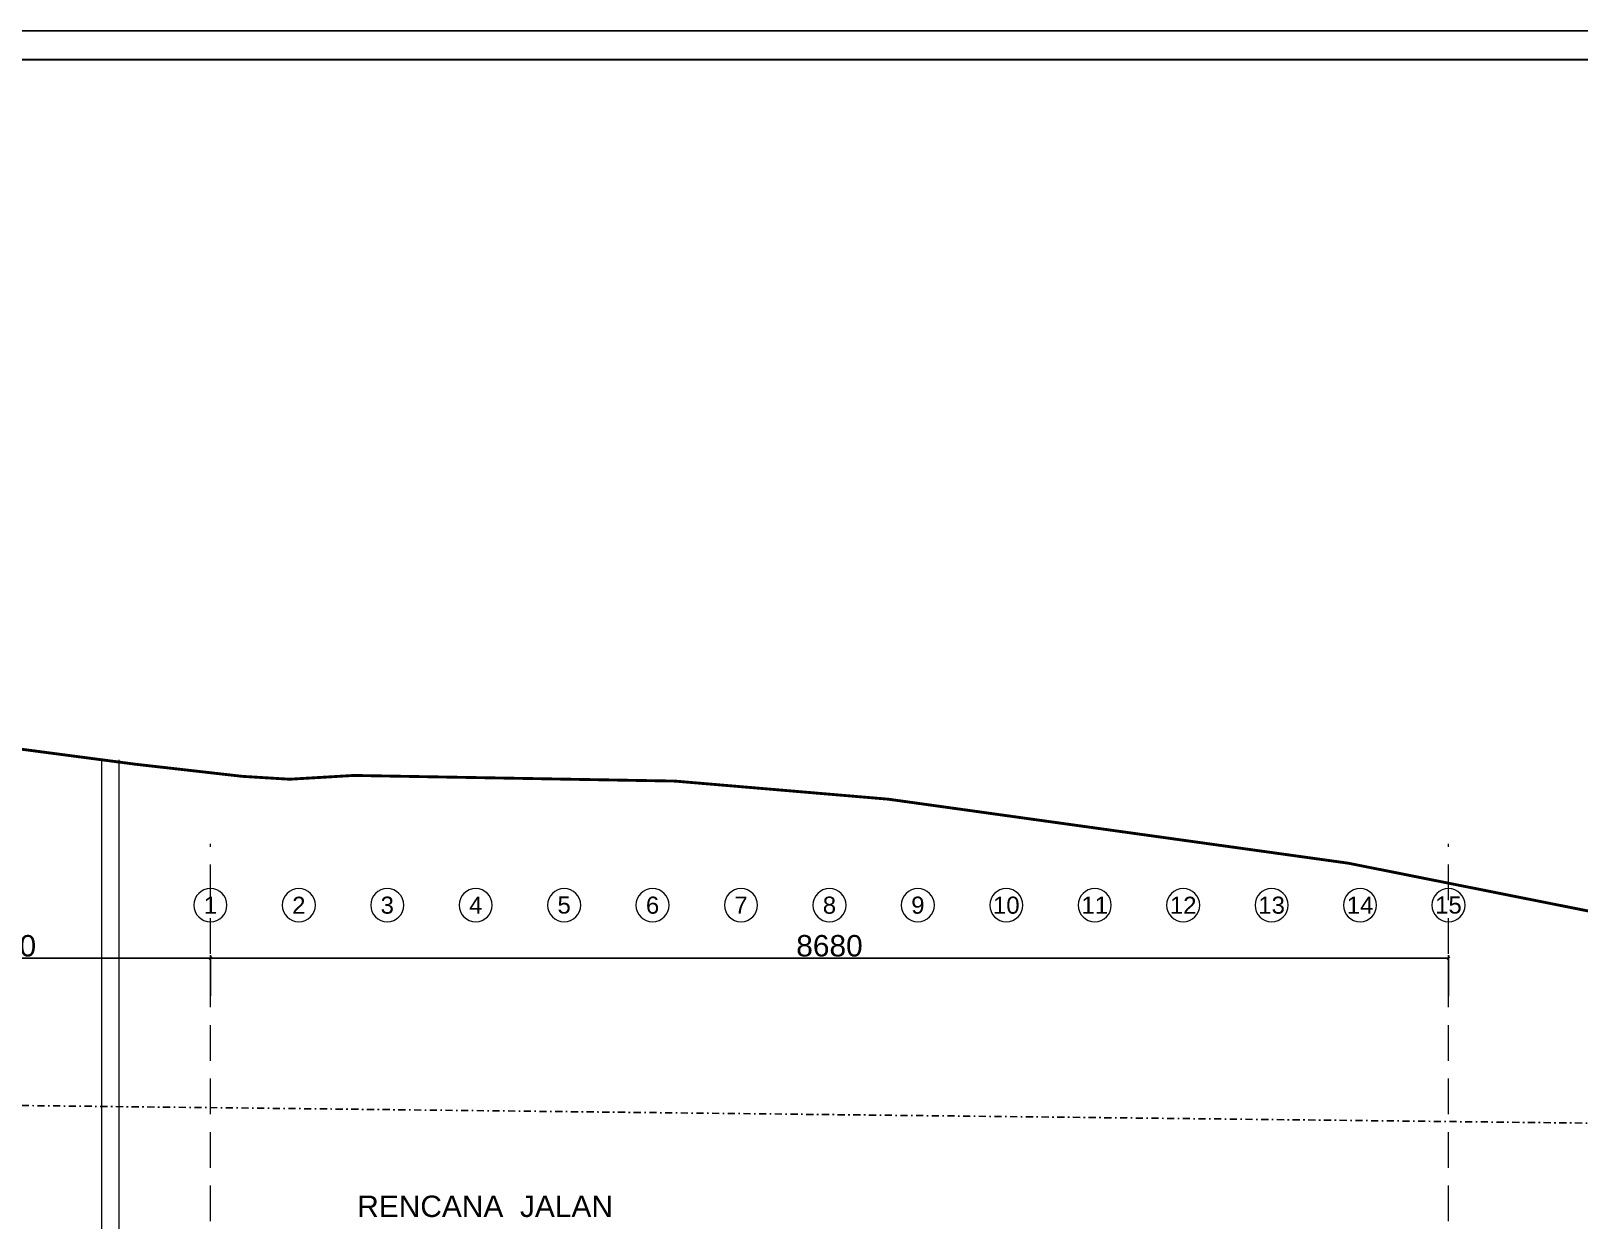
# Model space of a CAD drawing. Header units: inches. Extents: x 0 to 558, y -1 to 295.
# Drawn here: x 280.4 to 388.9, y 212.1 to 295.5 of the extents above; entities that cross this region are included whole.
import ezdxf
from ezdxf.enums import TextEntityAlignment as Align

# ---------------------------------------------------------------- set-up
doc = ezdxf.new("R2010")
doc.units = ezdxf.units.IN
doc.header["$MEASUREMENT"] = 0
doc.linetypes.add('DASHDOT', pattern=[1, 0.5, -0.25, 0, -0.25])
doc.linetypes.add('HelipadXX$0$Core-03$0$HIDDEN', pattern=[0.375, 0.25, -0.125])
doc.layers.get('defpoints').update_dxf_attribs({"color": 1})
doc.layers.add('ARC_SECTION LINE', color=5, linetype='DASHDOT')
doc.layers.add('batas', color=6, linetype='Continuous')
for name, color, linetype, lineweight in [('ARSIR', 31, 'Continuous', 5), ('KOP', 7, 'Continuous', 20), ('KOP GARIS', 1, 'Continuous', 30), ('NOT', 7, 'Continuous', 20), ('u', 6, 'Continuous', 20)]:
    doc.layers.add(name, color=color, linetype=linetype, lineweight=lineweight)
doc.layers.add('POLYLINE TPAK', color=4, linetype='Continuous', lineweight=20, plot=False)
doc.styles.add('BOLD', font='arial.ttf')
doc.styles.add('S', font='simplex', dxfattribs={"width": 0.75})
doc.styles.get("Standard").update_dxf_attribs({"font": 'arial.ttf'})
doc.dimstyles.new('sk-100 (SITE)', dxfattribs={"dimtxt": 1.5, "dimasz": 0.2, "dimexe": 0.2, "dimexo": 0, "dimgap": 0.1, "dimtad": 1, "dimdec": 0, "dimlfac": 100, "dimzin": 0, "dimdsep": 46, "dimtxsty": 'Standard', "dimblk": 'OBLIQUE', "dimcen": 0.09, "dimadec": 0, "dimazin": 0, "dimtfac": 1, "dimtdec": 0, "dimtofl": 0, "dimtmove": 0, "dimatfit": 3, "dimldrblk": 'OBLIQUE', "dimfxl": 1, "dimtolj": 1, "dimtzin": 0, "dimarcsym": 0})

# ---------------------------------------------------------------- blocks, each defined once
blk = doc.blocks.new('_Oblique')
at = {"color": 0, "linetype": 'ByBlock', "lineweight": -2}
blk.add_line((-0.5, -0.5), (0.5, 0.5), dxfattribs=at)
blk = doc.blocks.new('*D193')
at = {"layer": 'defpoints', "color": 0}
for p in [(263.89, 230.48), (263.89, 227.81), (292.99, 227.81)]:
    blk.add_point(p, dxfattribs=at)
at = {"layer": 'u', "color": 0, "lineweight": -2}
for p, q in [((263.89, 227.81), (263.89, 230.68)), ((292.99, 230.48), (263.89, 230.48)), ((292.99, 227.81), (292.99, 230.68))]:
    blk.add_line(p, q, dxfattribs=at)
at = {"layer": 'u', "color": 0, "lineweight": -2, "xscale": 0.2, "yscale": 0.2, "zscale": 0.2}
for p, rotation in [((263.89, 230.48), 180.0000000042131), ((292.99, 230.48), 4.213109860984332e-09)]:
    blk.add_blockref('_Oblique', p, dxfattribs=dict(at, rotation=rotation))
at = {"layer": 'u', "color": 0, "insert": (278.44, 231.34), "char_height": 1.5, "attachment_point": 5, "rotation": 0}
blk.add_mtext('\\A1;2910', dxfattribs=at)
blk = doc.blocks.new('*D194')
at = {"layer": 'defpoints', "color": 0}
for p in [(292.99, 230.48), (292.99, 227.81), (379.79, 227.81)]:
    blk.add_point(p, dxfattribs=at)
at = {"layer": 'u', "color": 0, "lineweight": -2}
for p, q in [((292.99, 227.81), (292.99, 230.68)), ((379.79, 230.48), (292.99, 230.48)), ((379.79, 227.81), (379.79, 230.68))]:
    blk.add_line(p, q, dxfattribs=at)
at = {"layer": 'u', "color": 0, "lineweight": -2, "xscale": 0.2, "yscale": 0.2, "zscale": 0.2}
for p, rotation in [((292.99, 230.48), 179.9999999995632), ((379.79, 230.48), 359.9999999995632)]:
    blk.add_blockref('_Oblique', p, dxfattribs=dict(at, rotation=rotation))
at = {"layer": 'u', "color": 0, "insert": (336.39, 231.34), "char_height": 1.5, "attachment_point": 5}
blk.add_mtext('\\A1;8680', dxfattribs=at)
blk = doc.blocks.new('NAV')
blk.add_circle((0, -0.4), 0.4)
at = {"style": 'S', "width": 0.75, "flags": 4}
blk.add_attdef('AV', text='', height=0.3, dxfattribs=at).set_placement((0, -0.4), align=Align.MIDDLE)
blk = doc.blocks.new('KOP A3 DED')
blk.add_lwpolyline([(-21, 29.697), (21, 29.697), (21, 0), (-21, 0), (-21, 29.697)])
at = {"layer": 'KOP GARIS'}
blk.add_lwpolyline([(-20.8, 29.497), (20.8, 29.497), (20.8, 0.2), (-20.8, 0.2)], close=True, dxfattribs=at)
at = {"layer": 'KOP', "style": 'BOLD'}
for tag, p in [('JUDUL1', (15.945, 4.092)), ('JUDUL2', (15.945, 3.747)), ('JUDUL3', (15.945, 3.427)), ('NO', (17.215, 1.101)), ('REFF', (17.207, 0.727)), ('FILE', (17.189, 0.336))]:
    blk.add_attdef(tag, p, '', height=0.12, dxfattribs=at)
for tag, p in [('SCALE1', (18.171, 1.948)), ('NAME', (16.363, 1.738)), ('SCALE2', (18.169, 1.733)), ('DATE', (19.9, 1.757)), ('SCALE3', (18.17, 1.521))]:
    blk.add_attdef(tag, text='', height=0.12, dxfattribs=at).set_placement(p, align=Align.MIDDLE_CENTER)

msp = doc.modelspace()

# ---------------------------------------------------------------- linework, layer by layer
at = {"layer": 'ARC_SECTION LINE'}
msp.add_line((157.6714, 221.5195), (495.3575, 217.7313), dxfattribs=at)
at = {"layer": 'ARSIR', "linetype": 'HelipadXX$0$Core-03$0$HIDDEN', "ltscale": 10}
for p, q in [((292.9873, 189.5365), (292.9873, 238.494)), ((379.7873, 189.5365), (379.7873, 238.494))]:
    msp.add_line(p, q, dxfattribs=at)
at = {"layer": 'batas', "const_width": 0.2}
msp.add_lwpolyline([(397.7176, 232.1656), (372.7576, 237.1386), (340.5056, 241.6256), (325.5476, 242.8936), (303.0456, 243.2896), (298.5366, 243.0236), (295.2166, 243.2266), (287.7296, 244.0756), (273.2146, 245.9866), (271.8216, 236.1296), (270.0506, 235.5346), (267.5416, 235.1536), (264.9726, 235.9256), (253.4316, 240.0756), (250.6876, 214.6196), (238.2396, 215.1616), (202.0346, 219.7666), (170.7256, 218.6376), (165.2196, 213.6626), (164.9246, 211.0856), (165.4246, 198.7706), (171.8696, 123.3366)], dxfattribs=at)
at = {"layer": 'POLYLINE TPAK'}
for points in [[(285.3873, 204.9576), (285.3873, 244.384)], [(286.5873, 204.9576), (286.5873, 244.384)]]:
    msp.add_lwpolyline(points, dxfattribs=at)

# ---------------------------------------------------------------- block references
at = {"xscale": 10, "yscale": 10, "zscale": 10}
msp.add_blockref('KOP A3 DED', (348.142, -1.4925), dxfattribs=at)
at = {"layer": 'u'}
ref = msp.add_blockref('NAV', (292.9873, 233.0346), dxfattribs=dict(at, xscale=-2.907133774292419, yscale=2.907133774292447, zscale=2.907133774292419, rotation=180))
ref.add_attrib('AV', '1', dxfattribs={"layer": '0', "height": 1.2, "flags": 4}).set_placement((292.9873, 234.1974), align=Align.MIDDLE)
ref = msp.add_blockref('NAV', (299.1873, 233.0346), dxfattribs=dict(at, xscale=-2.907133774292419, yscale=2.907133774292447, zscale=2.907133774292419, rotation=180))
ref.add_attrib('AV', '2', dxfattribs={"layer": '0', "height": 1.2, "flags": 4}).set_placement((299.1873, 234.1974), align=Align.MIDDLE)
ref = msp.add_blockref('NAV', (305.3873, 233.0346), dxfattribs=dict(at, xscale=-2.907133774292419, yscale=2.907133774292447, zscale=2.907133774292419, rotation=180))
ref.add_attrib('AV', '3', dxfattribs={"layer": '0', "height": 1.2, "flags": 4}).set_placement((305.3873, 234.1974), align=Align.MIDDLE)
ref = msp.add_blockref('NAV', (311.5873, 233.0346), dxfattribs=dict(at, xscale=-2.907133774292419, yscale=2.907133774292447, zscale=2.907133774292419, rotation=180))
ref.add_attrib('AV', '4', dxfattribs={"layer": '0', "height": 1.2, "flags": 4}).set_placement((311.5873, 234.1974), align=Align.MIDDLE)
ref = msp.add_blockref('NAV', (317.7873, 233.0346), dxfattribs=dict(at, xscale=-2.907133774292419, yscale=2.907133774292447, zscale=2.907133774292419, rotation=180))
ref.add_attrib('AV', '5', dxfattribs={"layer": '0', "height": 1.2, "flags": 4}).set_placement((317.7873, 234.1974), align=Align.MIDDLE)
ref = msp.add_blockref('NAV', (323.9873, 233.0346), dxfattribs=dict(at, xscale=-2.907133774292419, yscale=2.907133774292447, zscale=2.907133774292419, rotation=180))
ref.add_attrib('AV', '6', dxfattribs={"layer": '0', "height": 1.2, "flags": 4}).set_placement((323.9873, 234.1974), align=Align.MIDDLE)
ref = msp.add_blockref('NAV', (330.1873, 233.0346), dxfattribs=dict(at, xscale=-2.907133774292419, yscale=2.907133774292447, zscale=2.907133774292419, rotation=180))
ref.add_attrib('AV', '7', dxfattribs={"layer": '0', "height": 1.2, "flags": 4}).set_placement((330.1873, 234.1974), align=Align.MIDDLE)
ref = msp.add_blockref('NAV', (336.3873, 233.0346), dxfattribs=dict(at, xscale=-2.907133774292419, yscale=2.907133774292447, zscale=2.907133774292419, rotation=180))
ref.add_attrib('AV', '8', dxfattribs={"layer": '0', "height": 1.2, "flags": 4}).set_placement((336.3873, 234.1974), align=Align.MIDDLE)
ref = msp.add_blockref('NAV', (342.5873, 233.0346), dxfattribs=dict(at, xscale=-2.907133774292419, yscale=2.907133774292447, zscale=2.907133774292419, rotation=180))
ref.add_attrib('AV', '9', dxfattribs={"layer": '0', "height": 1.2, "flags": 4}).set_placement((342.5873, 234.1974), align=Align.MIDDLE)
ref = msp.add_blockref('NAV', (348.7873, 233.0346), dxfattribs=dict(at, xscale=-2.907133774292419, yscale=2.907133774292447, zscale=2.907133774292419, rotation=180))
ref.add_attrib('AV', '10', dxfattribs={"layer": '0', "height": 1.2, "flags": 4}).set_placement((348.7873, 234.1974), align=Align.MIDDLE)
ref = msp.add_blockref('NAV', (354.9873, 233.0346), dxfattribs=dict(at, xscale=-2.907133774292419, yscale=2.907133774292447, zscale=2.907133774292419, rotation=180))
ref.add_attrib('AV', '11', dxfattribs={"layer": '0', "height": 1.2, "flags": 4}).set_placement((354.9873, 234.1974), align=Align.MIDDLE)
ref = msp.add_blockref('NAV', (361.1873, 233.0346), dxfattribs=dict(at, xscale=-2.907133774292419, yscale=2.907133774292447, zscale=2.907133774292419, rotation=180))
ref.add_attrib('AV', '12', dxfattribs={"layer": '0', "height": 1.2, "flags": 4}).set_placement((361.1873, 234.1974), align=Align.MIDDLE)
ref = msp.add_blockref('NAV', (367.3873, 233.0346), dxfattribs=dict(at, xscale=-2.907133774292419, yscale=2.907133774292447, zscale=2.907133774292419, rotation=180))
ref.add_attrib('AV', '13', dxfattribs={"layer": '0', "height": 1.2, "flags": 4}).set_placement((367.3873, 234.1974), align=Align.MIDDLE)
ref = msp.add_blockref('NAV', (373.5873, 233.0346), dxfattribs=dict(at, xscale=-2.907133774292419, yscale=2.907133774292447, zscale=2.907133774292419, rotation=180))
ref.add_attrib('AV', '14', dxfattribs={"layer": '0', "height": 1.2, "flags": 4}).set_placement((373.5873, 234.1974), align=Align.MIDDLE)
ref = msp.add_blockref('NAV', (379.7873, 233.0346), dxfattribs=dict(at, xscale=-2.907133774292419, yscale=2.907133774292447, zscale=2.907133774292419, rotation=180))
ref.add_attrib('AV', '15', dxfattribs={"layer": '0', "height": 1.2, "flags": 4}).set_placement((379.7873, 234.1974), align=Align.MIDDLE)

# ---------------------------------------------------------------- texts
at = {"layer": 'NOT', "insert": (303.2813, 213.8357), "char_height": 1.5, "width": 29.192633, "attachment_point": 1}
msp.add_mtext('{\\fArial|b0|i0|c0|p18;RENCANA  JALAN}', dxfattribs=at)

# ---------------------------------------------------------------- dimensions: what is measured, and where the dimension line sits
at = {"layer": 'u'}
for p1, p2, picture, middle in [((292.9873, 227.8075), (263.8873, 227.8075), '*D193', (278.4373, 231.3419)), ((379.7873, 227.8075), (292.9873, 227.8075), '*D194', (336.3873, 231.3419))]:
    dim = msp.add_aligned_dim(p1=p1, p2=p2, distance=-2.6686, dimstyle='sk-100 (SITE)', dxfattribs=at)
    dim.commit()
    dim.dimension.update_dxf_attribs({"geometry": picture, "text_midpoint": middle})

doc.saveas('drawing.dxf')
